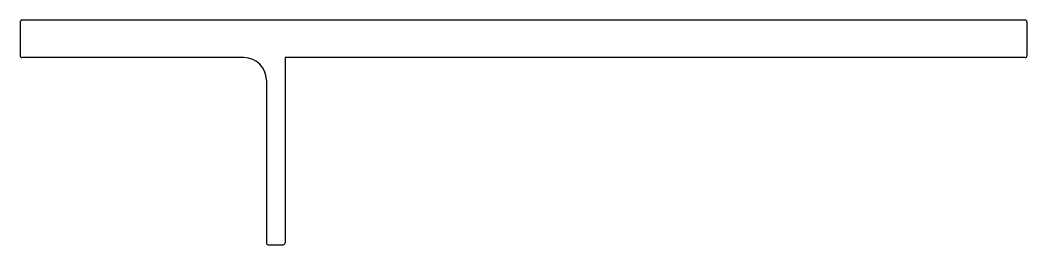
# Model space of a CAD drawing. Extents: x 588 to 723, y 656 to 686.
import ezdxf

# ---------------------------------------------------------------- set-up
doc = ezdxf.new("R2010")
doc.units = 0
doc.layers.get('0').update_dxf_attribs({"linetype": 'CONTINUOUS'})

msp = doc.modelspace()

# ---------------------------------------------------------------- linework, layer by layer
for p, q in [((588.09, 685.99), (588.09, 681.49)), ((722.47, 686.24), (588.34, 686.24)), ((722.72, 685.99), (722.72, 681.49)), ((618.02, 681.24), (588.34, 681.24)), ((722.47, 681.24), (623.52, 681.24)), ((623.52, 681.24), (623.52, 656.49)), ((621.02, 678.24), (621.02, 656.49)), ((621.27, 656.24), (623.27, 656.24))]:
    msp.add_line(p, q)
for centre, radius, start, end in [((588.34, 685.99), 0.25, 90, 180), ((722.47, 685.99), 0.25, 0, 90), ((588.34, 681.49), 0.25, 180, 270), ((618.02, 678.24), 3, 360, 90), ((722.47, 681.49), 0.25, 270, 0), ((621.27, 656.49), 0.25, 180, 270), ((623.27, 656.49), 0.25, 270, 0)]:
    msp.add_arc(centre, radius, start, end)

doc.saveas('drawing.dxf')
